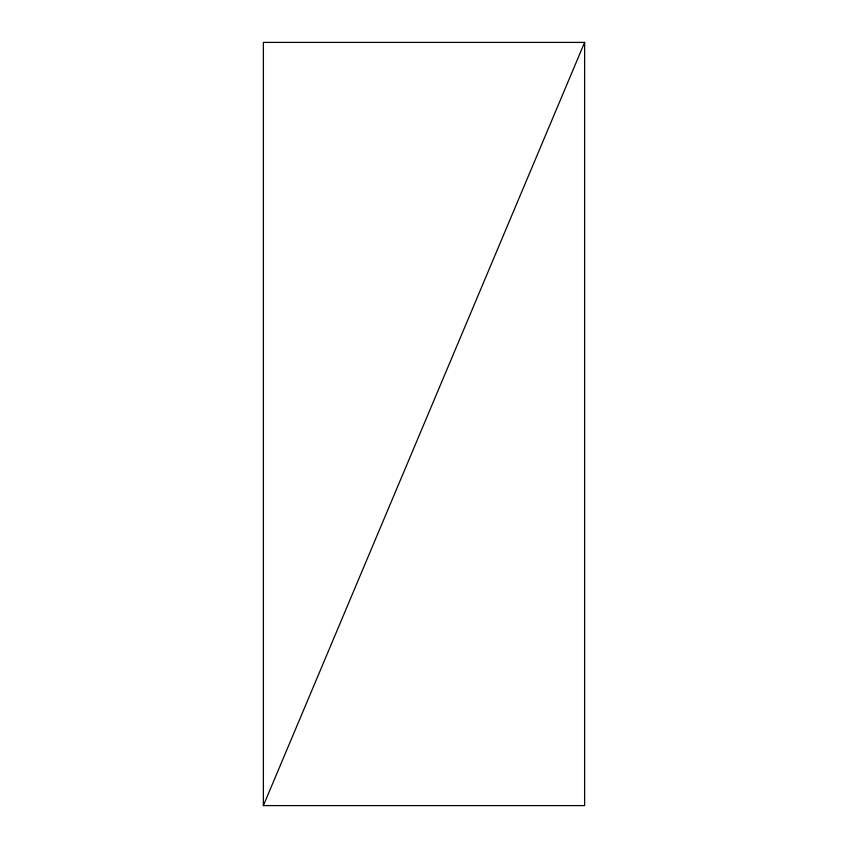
<?xml version="1.0" encoding="UTF-8"?>
<svg xmlns="http://www.w3.org/2000/svg" width="848" height="848" viewBox="0 0 848 848"><rect width="100%" height="100%" fill="white"/><g stroke="black" fill="none" stroke-linecap="round" stroke-linejoin="round"><path stroke-width="1.27" d="M263.378 805.6L584.622 42.4L263.378 42.4L263.378 805.6L584.622 805.6L584.622 42.4"/></g></svg>
